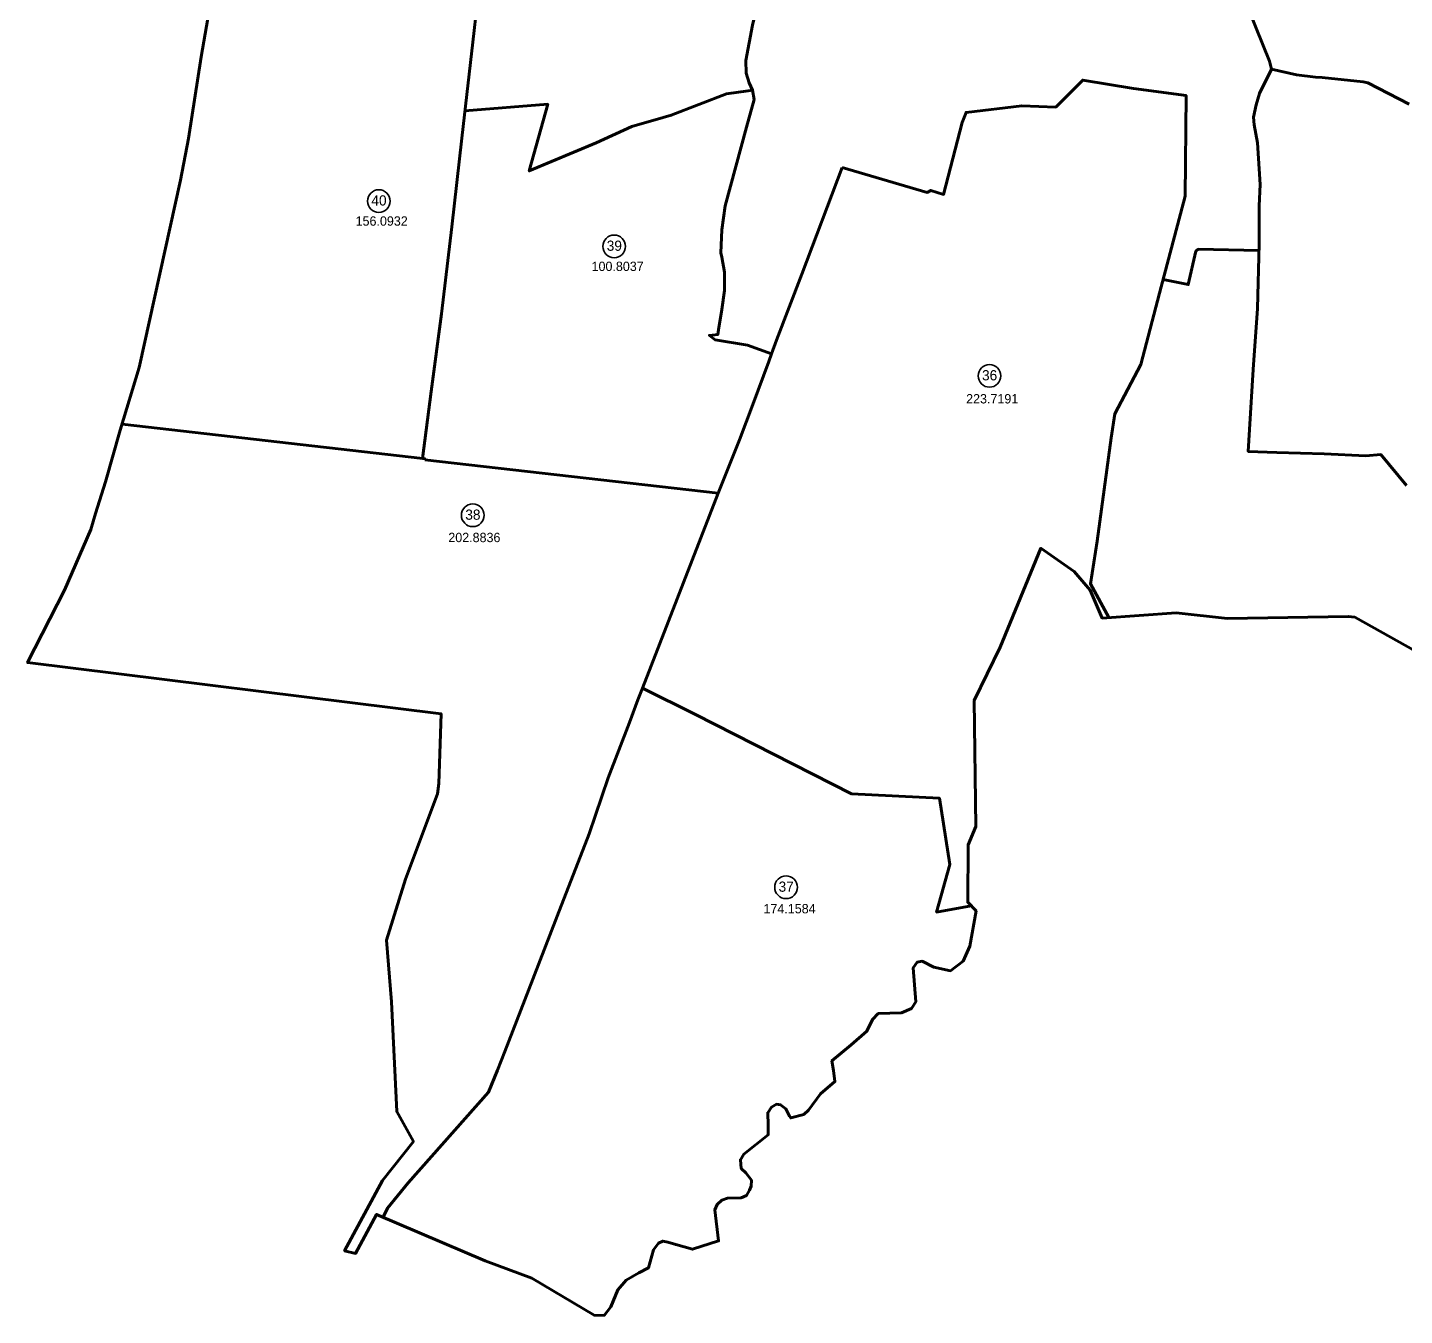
# Model space of a CAD drawing. Header units: millimetres. Extents: x 1379499 to 1411715, y 5652947 to 5671991.
# Drawn here: x 1380249 to 1384530, y 5663490 to 5667493 of the extents above; entities that cross this region are included whole.
import ezdxf
from ezdxf.enums import TextEntityAlignment as Align

# ---------------------------------------------------------------- set-up
doc = ezdxf.new("R2010")
doc.units = ezdxf.units.MM
for name, color, linetype in [('N-raion', 1, 'Continuous'), ('межа по генплану', 7, 'Continuous'), ('район', 6, 'Continuous')]:
    doc.layers.add(name, color=color, linetype=linetype)

msp = doc.modelspace()

# ---------------------------------------------------------------- linework, layer by layer
at = {"layer": 'N-raion', "color": 1, "lineweight": 35}
for centre in [(1381341.4, 5666953.2), (1382072.9, 5666812.4), (1383239.8, 5666409.8), (1381633.3, 5665976.5), (1382607.3, 5664820.3)]:
    msp.add_circle(centre, 35.2, dxfattribs=at)
at = {"layer": 'межа по генплану', "color": 5, "lineweight": 70}
msp.add_lwpolyline([(1385146, 5665228.8), (1384376.1, 5665659.7), (1384355.2, 5665662.1), (1383980, 5665655.7), (1383820.5, 5665673), (1383590.4, 5665657), (1383552.4, 5665743.8), (1383503.1, 5665802), (1383399.9, 5665874.1), (1383272.8, 5665567.2), (1383192.5, 5665400.5), (1383197.8, 5665008.8), (1383173.1, 5664951.9), (1383172.4, 5664774), (1383198.4, 5664746.9), (1383178.3, 5664637.6), (1383158.1, 5664590.8), (1383118.9, 5664561.2), (1383067.2, 5664571.7), (1383030.1, 5664590.4), (1383015.3, 5664587.7), (1383003.1, 5664570.2), (1383010.6, 5664464.4), (1382997.2, 5664443.5), (1382966.7, 5664430.4), (1382893.9, 5664427.8), (1382876.6, 5664409.8), (1382858.1, 5664373.4), (1382809.4, 5664331), (1382750.2, 5664280.5), (1382754.7, 5664251), (1382759.1, 5664216.7), (1382714.2, 5664177.9), (1382677.3, 5664127.3), (1382662.3, 5664113.9), (1382622, 5664103.3), (1382617.6, 5664109.5), (1382606.7, 5664132), (1382590.6, 5664144.7), (1382577.6, 5664145.8), (1382562.5, 5664136.7), (1382550.6, 5664119.7), (1382552.1, 5664080.8), (1382552, 5664051.1), (1382476.2, 5663990.8), (1382465.3, 5663973.4), (1382468, 5663946.7), (1382482.2, 5663932.5), (1382499.9, 5663909.7), (1382499.4, 5663891.2), (1382494.2, 5663879), (1382484.8, 5663862.6), (1382468.3, 5663855.2), (1382425.3, 5663853.8), (1382408, 5663848), (1382393, 5663834.7), (1382386.2, 5663818.3), (1382397.5, 5663721.3), (1382316.7, 5663695.4), (1382264.4, 5663709.9), (1382239.5, 5663717.1), (1382224.5, 5663720.7), (1382210.5, 5663714), (1382195.5, 5663693.8), (1382179.4, 5663637.4), (1382149.4, 5663621.9), (1382110.4, 5663599.3), (1382084.5, 5663568.8), (1382062.2, 5663516), (1382041.5, 5663489.6), (1382011, 5663490.1), (1381816.9, 5663605.2), (1381672.1, 5663659.3), (1381334.6, 5663803.7), (1381269, 5663682.4), (1381235, 5663690.9), (1381353, 5663909.3), (1381448.7, 5664030), (1381397.3, 5664123.1), (1381380.8, 5664464.1), (1381364.9, 5664656.5), (1381423.8, 5664845.9), (1381523.4, 5665111.3), (1381528.2, 5665143.1), (1381534.7, 5665359.7), (1380249.2, 5665518.8), (1380364.6, 5665743.9), (1380446.2, 5665932), (1380460.9, 5665982.2), (1380491.5, 5666080.8), (1380537.1, 5666240.9), (1380596, 5666436.3), (1380724.5, 5667018.6), (1380749.3, 5667148), (1380789.3, 5667402), (1380894.1, 5668003.6)], dxfattribs=at)
at = {"layer": 'межа по генплану', "color": 3, "lineweight": 70}
msp.add_lwpolyline([(1385146, 5665228.8), (1384376.1, 5665659.7), (1384355.2, 5665662.1), (1383980, 5665655.7), (1383820.5, 5665673), (1383590.4, 5665657), (1383552.4, 5665743.8), (1383503.1, 5665802), (1383399.9, 5665874.1), (1383272.8, 5665567.2), (1383192.5, 5665400.5), (1383197.8, 5665008.8), (1383173.1, 5664951.9), (1383172.4, 5664774), (1383198.4, 5664746.9), (1383178.3, 5664637.6), (1383158.1, 5664590.8), (1383118.9, 5664561.2), (1383067.2, 5664571.7), (1383030.1, 5664590.4), (1383015.3, 5664587.7), (1383003.1, 5664570.2), (1383010.6, 5664464.4), (1382997.2, 5664443.5), (1382966.7, 5664430.4), (1382893.9, 5664427.8), (1382876.6, 5664409.8), (1382858.1, 5664373.4), (1382809.4, 5664331), (1382750.2, 5664280.5), (1382754.7, 5664251), (1382759.1, 5664216.7), (1382714.2, 5664177.9), (1382677.3, 5664127.3), (1382662.3, 5664113.9), (1382622, 5664103.3), (1382617.6, 5664109.5), (1382606.7, 5664132), (1382590.6, 5664144.7), (1382577.6, 5664145.8), (1382562.5, 5664136.7), (1382550.6, 5664119.7), (1382552.1, 5664080.8), (1382552, 5664051.1), (1382476.2, 5663990.8), (1382465.3, 5663973.4), (1382468, 5663946.7), (1382482.2, 5663932.5), (1382499.9, 5663909.7), (1382499.4, 5663891.2), (1382494.2, 5663879), (1382484.8, 5663862.6), (1382468.3, 5663855.2), (1382425.3, 5663853.8), (1382408, 5663848), (1382393, 5663834.7), (1382386.2, 5663818.3), (1382397.5, 5663721.3), (1382316.7, 5663695.4), (1382264.4, 5663709.9), (1382239.5, 5663717.1), (1382224.5, 5663720.7), (1382210.5, 5663714), (1382195.5, 5663693.8), (1382179.4, 5663637.4), (1382149.4, 5663621.9), (1382110.4, 5663599.3), (1382084.5, 5663568.8), (1382062.2, 5663516), (1382041.5, 5663489.6), (1382011, 5663490.1), (1381816.9, 5663605.2), (1381672.1, 5663659.3), (1381334.6, 5663803.7), (1381269, 5663682.4), (1381235, 5663690.9), (1381353, 5663909.3), (1381448.7, 5664030), (1381397.3, 5664123.1), (1381380.8, 5664464.1), (1381364.9, 5664656.5), (1381423.8, 5664845.9), (1381523.4, 5665111.3), (1381528.2, 5665143.1), (1381534.7, 5665359.7), (1380249.2, 5665518.8), (1380364.6, 5665743.9), (1380446.2, 5665932), (1380460.9, 5665982.2), (1380491.5, 5666080.8), (1380537.1, 5666240.9), (1380596, 5666436.3), (1380724.5, 5667018.6), (1380749.3, 5667148), (1380789.3, 5667402), (1380894.1, 5668003.6)], dxfattribs=at)
msp.add_lwpolyline([(1385146, 5665228.8), (1384376.1, 5665659.7), (1384355.2, 5665662.1), (1383980, 5665655.7), (1383820.5, 5665673), (1383590.4, 5665657), (1383552.4, 5665743.8), (1383503.1, 5665802), (1383399.9, 5665874.1), (1383272.8, 5665567.2), (1383192.5, 5665400.5), (1383197.8, 5665008.8), (1383173.1, 5664951.9), (1383172.4, 5664774), (1383198.4, 5664746.9), (1383178.3, 5664637.6), (1383158.1, 5664590.8), (1383118.9, 5664561.2), (1383067.2, 5664571.7), (1383030.1, 5664590.4), (1383015.3, 5664587.7), (1383003.1, 5664570.2), (1383010.6, 5664464.4), (1382997.2, 5664443.5), (1382966.7, 5664430.4), (1382893.9, 5664427.8), (1382876.6, 5664409.8), (1382858.1, 5664373.4), (1382809.4, 5664331), (1382750.2, 5664280.5), (1382754.7, 5664251), (1382759.1, 5664216.7), (1382714.2, 5664177.9), (1382677.3, 5664127.3), (1382662.3, 5664113.9), (1382622, 5664103.3), (1382617.6, 5664109.5), (1382606.7, 5664132), (1382590.6, 5664144.7), (1382577.6, 5664145.8), (1382562.5, 5664136.7), (1382550.6, 5664119.7), (1382552.1, 5664080.8), (1382552, 5664051.1), (1382476.2, 5663990.8), (1382465.3, 5663973.4), (1382468, 5663946.7), (1382482.2, 5663932.5), (1382499.9, 5663909.7), (1382499.4, 5663891.2), (1382494.2, 5663879), (1382484.8, 5663862.6), (1382468.3, 5663855.2), (1382425.3, 5663853.8), (1382408, 5663848), (1382393, 5663834.7), (1382386.2, 5663818.3), (1382397.5, 5663721.3), (1382316.7, 5663695.4), (1382264.4, 5663709.9), (1382239.5, 5663717.1), (1382224.5, 5663720.7), (1382210.5, 5663714), (1382195.5, 5663693.8), (1382179.4, 5663637.4), (1382149.4, 5663621.9), (1382110.4, 5663599.3), (1382084.5, 5663568.8), (1382062.2, 5663516), (1382041.5, 5663489.6), (1382011, 5663490.1), (1381816.9, 5663605.2), (1381672.1, 5663659.3), (1381334.6, 5663803.7), (1381269, 5663682.4), (1381235, 5663690.9), (1381353, 5663909.3), (1381448.7, 5664030), (1381397.3, 5664123.1), (1381380.8, 5664464.1), (1381364.9, 5664656.5), (1381423.8, 5664845.9), (1381523.4, 5665111.3), (1381528.2, 5665143.1), (1381534.7, 5665359.7), (1380249.2, 5665518.8), (1380364.6, 5665743.9), (1380446.2, 5665932), (1380460.9, 5665982.2), (1380491.5, 5666080.8), (1380537.1, 5666240.9), (1380596, 5666436.3), (1380724.5, 5667018.6), (1380749.3, 5667148), (1380789.3, 5667402), (1380894.1, 5668003.6)], dxfattribs=at)
at = {"layer": 'межа по генплану', "color": 2, "lineweight": 70}
msp.add_lwpolyline([(1385146, 5665228.8), (1384376.1, 5665659.7), (1384355.2, 5665662.1), (1383980, 5665655.7), (1383820.5, 5665673), (1383590.4, 5665657), (1383552.4, 5665743.8), (1383503.1, 5665802), (1383399.9, 5665874.1), (1383272.8, 5665567.2), (1383192.5, 5665400.5), (1383197.8, 5665008.8), (1383173.1, 5664951.9), (1383172.4, 5664774), (1383198.4, 5664746.9), (1383178.3, 5664637.6), (1383158.1, 5664590.8), (1383118.9, 5664561.2), (1383067.2, 5664571.7), (1383030.1, 5664590.4), (1383015.3, 5664587.7), (1383003.1, 5664570.2), (1383010.6, 5664464.4), (1382997.2, 5664443.5), (1382966.7, 5664430.4), (1382893.9, 5664427.8), (1382876.6, 5664409.8), (1382858.1, 5664373.4), (1382809.4, 5664331), (1382750.2, 5664280.5), (1382754.7, 5664251), (1382759.1, 5664216.7), (1382714.2, 5664177.9), (1382677.3, 5664127.3), (1382662.3, 5664113.9), (1382622, 5664103.3), (1382617.6, 5664109.5), (1382606.7, 5664132), (1382590.6, 5664144.7), (1382577.6, 5664145.8), (1382562.5, 5664136.7), (1382550.6, 5664119.7), (1382552.1, 5664080.8), (1382552, 5664051.1), (1382476.2, 5663990.8), (1382465.3, 5663973.4), (1382468, 5663946.7), (1382482.2, 5663932.5), (1382499.9, 5663909.7), (1382499.4, 5663891.2), (1382494.2, 5663879), (1382484.8, 5663862.6), (1382468.3, 5663855.2), (1382425.3, 5663853.8), (1382408, 5663848), (1382393, 5663834.7), (1382386.2, 5663818.3), (1382397.5, 5663721.3), (1382316.7, 5663695.4), (1382264.4, 5663709.9), (1382239.5, 5663717.1), (1382224.5, 5663720.7), (1382210.5, 5663714), (1382195.5, 5663693.8), (1382179.4, 5663637.4), (1382149.4, 5663621.9), (1382110.4, 5663599.3), (1382084.5, 5663568.8), (1382062.2, 5663516), (1382041.5, 5663489.6), (1382011, 5663490.1), (1381816.9, 5663605.2), (1381672.1, 5663659.3), (1381334.6, 5663803.7), (1381269, 5663682.4), (1381235, 5663690.9), (1381353, 5663909.3), (1381448.7, 5664030), (1381397.3, 5664123.1), (1381380.8, 5664464.1), (1381364.9, 5664656.5), (1381423.8, 5664845.9), (1381523.4, 5665111.3), (1381528.2, 5665143.1), (1381534.7, 5665359.7), (1380249.2, 5665518.8), (1380364.6, 5665743.9), (1380446.2, 5665932), (1380460.9, 5665982.2), (1380491.5, 5666080.8), (1380537.1, 5666240.9), (1380596, 5666436.3), (1380724.5, 5667018.6), (1380749.3, 5667148), (1380789.3, 5667402), (1380894.1, 5668003.6)], dxfattribs=at)
at = {"layer": 'район', "color": 6, "lineweight": 100}
for points in [[(1380876.3, 5668330.5), (1381088.6, 5668326.8), (1381725.7, 5668240.8), (1382156.9, 5668188.5), (1382578.5, 5668137.5), (1382593.5, 5668135.6), (1382579.7, 5667955.2), (1382541.6, 5667656.1), (1382533.6, 5667623.6), (1382503.3, 5667499.5), (1382482.7, 5667390.3), (1382483.3, 5667350.8), (1382493.2, 5667320.6), (1382502.8, 5667297.9)], [(1381477.2, 5666153), (1381504.5, 5666361.7), (1381536.1, 5666602.3), (1381568.6, 5666873.2), (1381599.6, 5667149.2), (1381637.3, 5667483.1), (1381684.8, 5667894.2), (1381694.2, 5667974.1), (1380900.4, 5668053)], [(1384536.6, 5666069.2), (1384456.5, 5666165.4), (1384409.7, 5666161), (1384280.6, 5666167.5), (1384132.7, 5666172), (1384044.4, 5666174.9), (1384048.6, 5666243.5), (1384060, 5666429.2), (1384072.8, 5666619), (1384078.8, 5666820.1), (1384078.8, 5666938.1), (1384081.9, 5667004.6), (1384073.2, 5667134), (1384063.2, 5667189.8), (1384061.1, 5667213.5), (1384068.9, 5667251.8), (1384079.6, 5667287.7), (1384117.1, 5667363.4), (1384110.9, 5667387.9), (1384004, 5667653.3)], [(1384117.1, 5667363.4), (1384194.8, 5667345.7), (1384253.6, 5667338.7), (1384273.8, 5667336.8), (1384401.4, 5667324), (1384415.8, 5667320.9), (1384544.2, 5667254.4)], [(1383574.6, 5665896.2), (1383618.3, 5666217.2), (1383629.4, 5666292.4), (1383710.5, 5666445.1), (1383768.5, 5666666.6), (1383847.9, 5666968.3), (1383850.9, 5667281.3), (1383687.3, 5667303.3), (1383529.8, 5667329), (1383446.1, 5667245.2), (1383340, 5667249.5), (1383166.9, 5667228.9), (1383155.2, 5667197), (1383097, 5666974.1), (1383058, 5666986.4), (1383046, 5666979.9), (1382781.9, 5667057.9)], [(1381609.2, 5667234.1), (1381866.6, 5667253.9), (1381808.8, 5667046.9), (1382017.2, 5667133.9), (1382127.9, 5667185.1), (1382225.8, 5667212.9), (1382250.5, 5667220), (1382422.4, 5667286.7), (1382489.3, 5667296), (1382502.8, 5667297.9), (1382507.9, 5667268.8), (1382484.9, 5667182.5), (1382417.8, 5666938.5), (1382407.5, 5666864.2), (1382405, 5666792.7), (1382407.5, 5666778.9), (1382416.1, 5666732.4), (1382416.5, 5666675.6), (1382408.1, 5666616.5), (1382397.8, 5666553.5), (1382395.3, 5666538), (1382369.2, 5666535.5), (1382387.1, 5666522.3), (1382487.1, 5666505.8), (1382562.5, 5666478.8)], [(1382502.8, 5667297.9), (1382507.9, 5667268.8), (1382484.9, 5667182.5), (1382417.8, 5666938.5), (1382407.5, 5666864.2), (1382405, 5666792.7), (1382407.5, 5666778.9), (1382416.1, 5666732.4), (1382416.5, 5666675.6), (1382408.1, 5666616.5), (1382397.8, 5666553.5), (1382395.3, 5666538), (1382369.2, 5666535.5), (1382387.1, 5666522.3), (1382487.1, 5666505.8), (1382562.5, 5666478.8)], [(1382781.9, 5667057.9), (1382656.6, 5666725.7), (1382577.6, 5666520.7), (1382562.5, 5666478.8), (1382553.9, 5666454.6), (1382503.8, 5666321.4), (1382462.5, 5666211.5), (1382395.9, 5666045.5), (1382161, 5665439.1), (1382147.1, 5665402.5), (1382120.6, 5665333), (1382054.7, 5665160.4), (1381994.8, 5664986.1), (1381895.8, 5664730.8), (1381820.5, 5664535.3), (1381733.5, 5664309.5), (1381710, 5664252), (1381682.3, 5664184), (1381432.6, 5663902.1), (1381368.5, 5663823.1), (1381354.9, 5663795.1)], [(1383779.8, 5666709.4), (1383857.8, 5666693.5), (1383881.8, 5666797.3), (1383888.7, 5666803.3), (1384078.2, 5666799.6)], [(1381484.6, 5666149.1), (1381485.4, 5666152), (1381477.9, 5666153), (1380542.9, 5666260)], [(1381484.6, 5666149.1), (1382395.9, 5666045.5)], [(1383574.6, 5665896.2), (1383553.4, 5665763.4), (1383610.4, 5665658.4)], [(1382161, 5665439.1), (1382326.2, 5665357.9), (1382811, 5665111.2), (1383084.2, 5665097), (1383116.9, 5664890.7), (1383075.3, 5664743.1), (1383183.2, 5664762.8)]]:
    msp.add_lwpolyline(points, dxfattribs=at)

# ---------------------------------------------------------------- texts
at = {"layer": 'N-raion', "color": 1, "lineweight": 35}
for s, p in [('40', (1381318.3, 5666939.4)), ('39', (1382049.9, 5666798.6)), ('36', (1383216.7, 5666395.9)), ('38', (1381610.2, 5665962.7)), ('37', (1382584.2, 5664806.5))]:
    msp.add_text(s, height=31.73, dxfattribs=at).set_placement(p)
for s, p in [('156.0932', (1381350.2, 5666876.6)), ('100.8037', (1382083.8, 5666735.9)), ('223.7191', (1383248.3, 5666324.2)), ('202.8836', (1381638.4, 5665893.1)), ('174.1584', (1382618.3, 5664739.4))]:
    msp.add_text(s, height=29.05, dxfattribs=at).set_placement(p, align=Align.CENTER)

doc.saveas('drawing.dxf')
